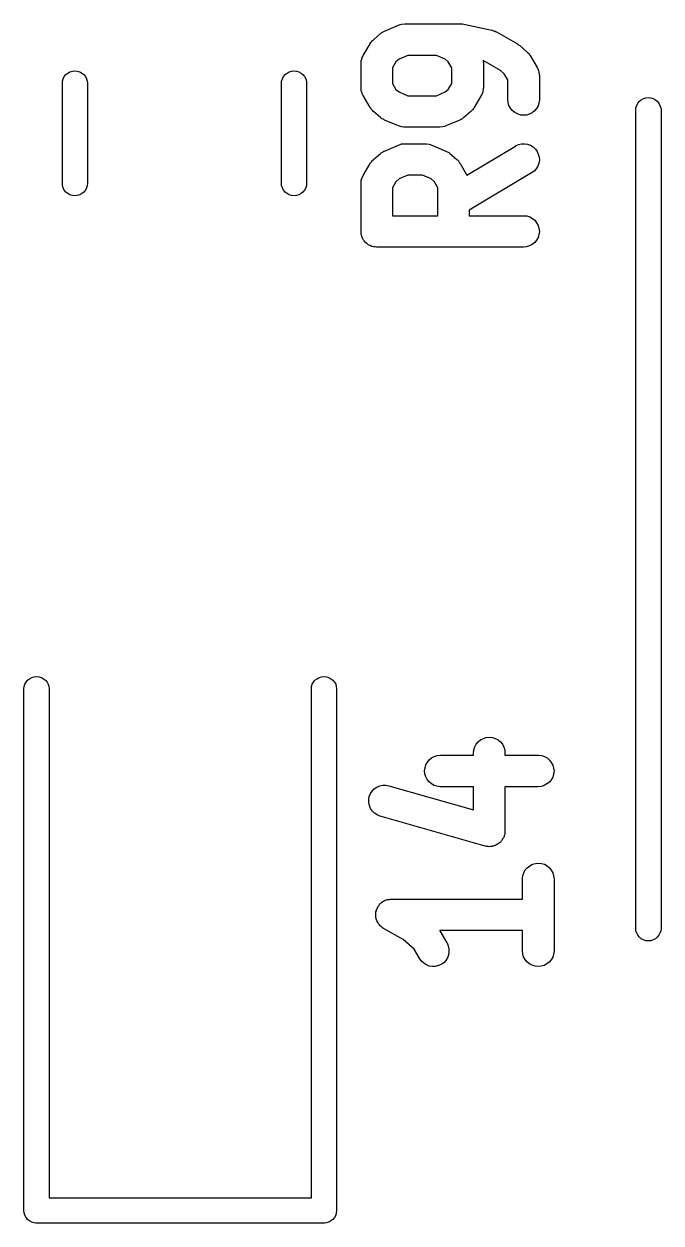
# Model space of a CAD drawing. Extents: x 137.1 to 164.6, y -146.9 to -60.6.
# Drawn here: x 143.03 to 146.07, y -106.69 to -100.97 of the extents above; entities that cross this region are included whole.
import ezdxf

# ---------------------------------------------------------------- set-up
doc = ezdxf.new("R2010")
doc.units = 0
doc.layers.add('BLACK', color=7, linetype='CONTINUOUS')

msp = doc.modelspace()

# ---------------------------------------------------------------- linework, layer by layer
at = {"layer": 'BLACK', "linetype": 'CONTINUOUS'}
for p, q in [((144.754, -101.003), (144.82, -100.975)), ((144.82, -100.975), (144.821, -100.974)), ((144.821, -100.974), (144.829, -100.972)), ((144.829, -100.972), (144.835, -100.97)), ((144.835, -100.97), (144.85, -100.969)), ((144.85, -100.969), (145.117, -100.969)), ((145.117, -100.969), (145.118, -100.969)), ((145.118, -100.969), (145.118, -100.969)), ((145.118, -100.969), (145.118, -100.969)), ((145.118, -100.969), (145.125, -100.969)), ((145.125, -100.969), (145.132, -100.97)), ((145.132, -100.97), (145.132, -100.97)), ((145.132, -100.97), (145.132, -100.97)), ((145.132, -100.97), (145.266, -100.999)), ((145.266, -100.999), (145.267, -100.999)), ((145.267, -100.999), (145.27, -101)), ((145.27, -101), (145.274, -101.001)), ((145.274, -101.001), (145.277, -101.003)), ((144.686, -101.062), (144.689, -101.058)), ((144.689, -101.058), (144.691, -101.054)), ((144.691, -101.054), (144.693, -101.052)), ((144.693, -101.052), (144.694, -101.05)), ((144.694, -101.05), (144.698, -101.047)), ((144.698, -101.047), (144.701, -101.044)), ((144.701, -101.044), (144.735, -101.015)), ((144.735, -101.015), (144.738, -101.013)), ((144.735, -101.015), (144.735, -101.015)), ((144.738, -101.013), (144.741, -101.01)), ((144.741, -101.01), (144.744, -101.008)), ((144.744, -101.008), (144.747, -101.006)), ((144.747, -101.006), (144.751, -101.005)), ((144.751, -101.005), (144.754, -101.003)), ((145.277, -101.003), (145.281, -101.004)), ((145.281, -101.004), (145.284, -101.006)), ((145.284, -101.006), (145.287, -101.007)), ((145.287, -101.007), (145.387, -101.064)), ((144.652, -101.12), (144.685, -101.063)), ((144.685, -101.063), (144.686, -101.062)), ((145.387, -101.064), (145.388, -101.065)), ((145.388, -101.065), (145.393, -101.069)), ((145.393, -101.069), (145.399, -101.072)), ((145.399, -101.072), (145.432, -101.101)), ((145.432, -101.101), (145.433, -101.102)), ((145.433, -101.102), (145.436, -101.105)), ((145.436, -101.105), (145.44, -101.108)), ((145.44, -101.108), (145.441, -101.11)), ((145.441, -101.11), (145.443, -101.112)), ((145.443, -101.112), (145.445, -101.116)), ((145.445, -101.116), (145.448, -101.12)), ((144.642, -101.148), (144.643, -101.145)), ((144.642, -101.152), (144.642, -101.148)), ((144.642, -101.157), (144.642, -101.152)), ((144.642, -101.158), (144.642, -101.157)), ((144.642, -101.272), (144.642, -101.158)), ((144.643, -101.142), (144.645, -101.138)), ((144.643, -101.145), (144.643, -101.142)), ((144.645, -101.138), (144.646, -101.133)), ((144.646, -101.133), (144.647, -101.131)), ((144.647, -101.131), (144.648, -101.128)), ((144.648, -101.128), (144.65, -101.124)), ((144.65, -101.124), (144.652, -101.12)), ((144.808, -101.149), (144.792, -101.178)), ((144.823, -101.137), (144.808, -101.149)), ((144.865, -101.119), (144.823, -101.137)), ((145.001, -101.119), (144.865, -101.119)), ((145.043, -101.137), (145.001, -101.119)), ((145.058, -101.149), (145.043, -101.137)), ((145.075, -101.178), (145.058, -101.149)), ((145.307, -101.191), (145.224, -101.143)), ((145.224, -101.143), (145.224, -101.146)), ((145.224, -101.146), (145.224, -101.149)), ((145.224, -101.149), (145.225, -101.153)), ((145.225, -101.153), (145.225, -101.158)), ((145.225, -101.158), (145.225, -101.272)), ((145.448, -101.12), (145.481, -101.177)), ((143.218, -101.241), (143.222, -101.23)), ((143.222, -101.23), (143.227, -101.219)), ((143.227, -101.219), (143.235, -101.21)), ((143.235, -101.21), (143.244, -101.203)), ((143.244, -101.203), (143.254, -101.197)), ((143.254, -101.197), (143.266, -101.194)), ((143.266, -101.194), (143.278, -101.192)), ((143.278, -101.192), (143.289, -101.194)), ((143.289, -101.194), (143.301, -101.197)), ((143.301, -101.197), (143.311, -101.203)), ((143.311, -101.203), (143.32, -101.21)), ((143.32, -101.21), (143.328, -101.219)), ((143.328, -101.219), (143.333, -101.23)), ((143.333, -101.23), (143.337, -101.241)), ((144.263, -101.241), (144.267, -101.23)), ((144.267, -101.23), (144.272, -101.219)), ((144.272, -101.219), (144.28, -101.21)), ((144.28, -101.21), (144.289, -101.203)), ((144.289, -101.203), (144.299, -101.197)), ((144.299, -101.197), (144.311, -101.194)), ((144.311, -101.194), (144.322, -101.192)), ((144.322, -101.192), (144.334, -101.194)), ((144.334, -101.194), (144.346, -101.197)), ((144.346, -101.197), (144.356, -101.203)), ((144.356, -101.203), (144.365, -101.21)), ((144.365, -101.21), (144.373, -101.219)), ((144.373, -101.219), (144.378, -101.23)), ((144.378, -101.23), (144.382, -101.241)), ((144.792, -101.178), (144.792, -101.252)), ((145.075, -101.252), (145.075, -101.178)), ((145.325, -101.207), (145.307, -101.191)), ((145.342, -101.235), (145.325, -101.207)), ((145.481, -101.177), (145.482, -101.178)), ((145.482, -101.178), (145.484, -101.182)), ((145.484, -101.182), (145.486, -101.186)), ((145.486, -101.186), (145.487, -101.189)), ((145.487, -101.189), (145.488, -101.192)), ((145.488, -101.192), (145.489, -101.196)), ((145.489, -101.196), (145.49, -101.2)), ((145.49, -101.2), (145.491, -101.203)), ((145.491, -101.203), (145.491, -101.206)), ((145.491, -101.206), (145.491, -101.21)), ((145.491, -101.21), (145.492, -101.215)), ((145.492, -101.215), (145.492, -101.329)), ((143.218, -101.25), (143.218, -101.241)), ((143.218, -101.73), (143.218, -101.25)), ((143.337, -101.241), (143.338, -101.25)), ((143.338, -101.25), (143.338, -101.73)), ((144.262, -101.25), (144.263, -101.241)), ((144.263, -101.73), (144.262, -101.25)), ((144.382, -101.241), (144.382, -101.25)), ((144.382, -101.25), (144.382, -101.73)), ((144.642, -101.277), (144.642, -101.272)), ((144.642, -101.281), (144.642, -101.277)), ((144.643, -101.284), (144.642, -101.281)), ((144.643, -101.287), (144.643, -101.284)), ((144.644, -101.291), (144.643, -101.287)), ((144.792, -101.252), (144.808, -101.281)), ((144.808, -101.281), (144.823, -101.293)), ((145.043, -101.293), (145.058, -101.281)), ((145.058, -101.281), (145.075, -101.252)), ((145.224, -101.285), (145.223, -101.288)), ((145.225, -101.273), (145.224, -101.278)), ((145.224, -101.278), (145.224, -101.282)), ((145.224, -101.282), (145.224, -101.285)), ((145.225, -101.272), (145.225, -101.273)), ((145.342, -101.329), (145.342, -101.235)), ((144.645, -101.296), (144.644, -101.291)), ((144.647, -101.298), (144.645, -101.296)), ((144.647, -101.301), (144.647, -101.298)), ((144.649, -101.305), (144.647, -101.301)), ((144.651, -101.309), (144.649, -101.305)), ((144.652, -101.31), (144.651, -101.309)), ((144.685, -101.367), (144.652, -101.31)), ((144.823, -101.293), (144.865, -101.311)), ((144.865, -101.311), (145.001, -101.311)), ((145.001, -101.311), (145.043, -101.293)), ((145.215, -101.31), (145.181, -101.367)), ((145.217, -101.306), (145.215, -101.31)), ((145.219, -101.302), (145.217, -101.306)), ((145.22, -101.299), (145.219, -101.302)), ((145.221, -101.297), (145.22, -101.299)), ((145.222, -101.292), (145.221, -101.297)), ((145.223, -101.288), (145.222, -101.292)), ((145.343, -101.344), (145.342, -101.329)), ((145.347, -101.358), (145.343, -101.344)), ((145.492, -101.33), (145.49, -101.345)), ((145.492, -101.329), (145.492, -101.33)), ((145.961, -101.346), (145.969, -101.337)), ((145.969, -101.337), (145.978, -101.33)), ((145.978, -101.33), (145.989, -101.324)), ((145.989, -101.324), (146, -101.321)), ((146, -101.321), (146.012, -101.319)), ((146.012, -101.319), (146.023, -101.321)), ((146.023, -101.321), (146.035, -101.324)), ((146.035, -101.324), (146.045, -101.33)), ((146.045, -101.33), (146.054, -101.337)), ((146.054, -101.337), (146.062, -101.346)), ((144.688, -101.371), (144.685, -101.367)), ((144.69, -101.375), (144.688, -101.371)), ((144.692, -101.377), (144.69, -101.375)), ((144.694, -101.379), (144.692, -101.377)), ((144.697, -101.382), (144.694, -101.379)), ((144.7, -101.386), (144.697, -101.382)), ((144.701, -101.386), (144.7, -101.386)), ((144.735, -101.415), (144.701, -101.386)), ((145.165, -101.386), (145.132, -101.415)), ((145.169, -101.383), (145.165, -101.386)), ((145.172, -101.38), (145.169, -101.383)), ((145.174, -101.378), (145.172, -101.38)), ((145.176, -101.376), (145.174, -101.378)), ((145.178, -101.372), (145.176, -101.376)), ((145.181, -101.368), (145.178, -101.372)), ((145.181, -101.367), (145.181, -101.368)), ((145.354, -101.371), (145.347, -101.358)), ((145.363, -101.382), (145.354, -101.371)), ((145.375, -101.391), (145.363, -101.382)), ((145.388, -101.398), (145.375, -101.391)), ((145.402, -101.403), (145.388, -101.398)), ((145.445, -101.399), (145.431, -101.403)), ((145.458, -101.392), (145.445, -101.399)), ((145.469, -101.383), (145.458, -101.392)), ((145.479, -101.372), (145.469, -101.383)), ((145.486, -101.359), (145.479, -101.372)), ((145.49, -101.345), (145.486, -101.359)), ((145.952, -101.368), (145.956, -101.357)), ((145.952, -101.377), (145.952, -101.368)), ((145.952, -103.327), (145.952, -101.377)), ((145.956, -101.357), (145.961, -101.346)), ((146.062, -101.346), (146.067, -101.357)), ((146.067, -101.357), (146.071, -101.368)), ((146.071, -101.368), (146.072, -101.377)), ((146.072, -101.377), (146.072, -105.283)), ((144.737, -101.417), (144.735, -101.415)), ((144.74, -101.419), (144.737, -101.417)), ((144.743, -101.421), (144.74, -101.419)), ((144.747, -101.423), (144.743, -101.421)), ((144.75, -101.425), (144.747, -101.423)), ((144.753, -101.426), (144.75, -101.425)), ((144.754, -101.427), (144.753, -101.426)), ((144.82, -101.455), (144.754, -101.427)), ((144.834, -101.46), (144.82, -101.455)), ((145.04, -101.457), (145.031, -101.46)), ((145.045, -101.456), (145.04, -101.457)), ((145.046, -101.455), (145.045, -101.456)), ((145.113, -101.427), (145.046, -101.455)), ((145.116, -101.425), (145.113, -101.427)), ((145.119, -101.424), (145.116, -101.425)), ((145.122, -101.422), (145.119, -101.424)), ((145.126, -101.42), (145.122, -101.422)), ((145.128, -101.417), (145.126, -101.42)), ((145.131, -101.415), (145.128, -101.417)), ((145.132, -101.415), (145.131, -101.415)), ((145.416, -101.404), (145.402, -101.403)), ((145.431, -101.403), (145.416, -101.404)), ((144.846, -101.461), (144.834, -101.46)), ((144.849, -101.461), (144.846, -101.461)), ((144.85, -101.461), (144.849, -101.461)), ((145.017, -101.461), (144.85, -101.461)), ((145.031, -101.46), (145.017, -101.461)), ((144.754, -101.575), (144.82, -101.546)), ((144.82, -101.546), (144.821, -101.546)), ((144.821, -101.546), (144.829, -101.543)), ((144.829, -101.543), (144.835, -101.541)), ((144.835, -101.541), (144.85, -101.54)), ((144.85, -101.54), (144.95, -101.54)), ((144.95, -101.54), (144.951, -101.54)), ((144.951, -101.54), (144.954, -101.54)), ((144.954, -101.54), (144.966, -101.542)), ((144.966, -101.542), (144.98, -101.546)), ((144.98, -101.546), (145.046, -101.575)), ((145.147, -101.689), (145.378, -101.551)), ((145.378, -101.551), (145.379, -101.55)), ((145.379, -101.55), (145.392, -101.544)), ((145.392, -101.544), (145.407, -101.541)), ((145.407, -101.541), (145.421, -101.54)), ((145.421, -101.54), (145.436, -101.542)), ((145.436, -101.542), (145.449, -101.547)), ((145.449, -101.547), (145.462, -101.555)), ((145.462, -101.555), (145.473, -101.565)), ((145.473, -101.565), (145.481, -101.577)), ((144.686, -101.633), (144.689, -101.63)), ((144.689, -101.63), (144.691, -101.626)), ((144.691, -101.626), (144.693, -101.624)), ((144.693, -101.624), (144.694, -101.622)), ((144.694, -101.622), (144.698, -101.619)), ((144.698, -101.619), (144.701, -101.615)), ((144.701, -101.615), (144.735, -101.587)), ((144.735, -101.586), (144.738, -101.584)), ((144.735, -101.587), (144.735, -101.586)), ((144.738, -101.584), (144.741, -101.582)), ((144.741, -101.582), (144.744, -101.58)), ((144.744, -101.58), (144.747, -101.578)), ((144.747, -101.578), (144.751, -101.576)), ((144.751, -101.576), (144.754, -101.575)), ((145.046, -101.575), (145.047, -101.575)), ((145.047, -101.575), (145.05, -101.577)), ((145.05, -101.577), (145.053, -101.578)), ((145.053, -101.578), (145.057, -101.58)), ((145.057, -101.58), (145.06, -101.582)), ((145.06, -101.582), (145.063, -101.585)), ((145.063, -101.585), (145.065, -101.587)), ((145.065, -101.587), (145.099, -101.615)), ((145.099, -101.615), (145.1, -101.616)), ((145.1, -101.616), (145.103, -101.619)), ((145.103, -101.619), (145.106, -101.622)), ((145.106, -101.622), (145.108, -101.625)), ((145.108, -101.625), (145.11, -101.627)), ((145.11, -101.627), (145.112, -101.631)), ((145.481, -101.577), (145.487, -101.59)), ((145.487, -101.59), (145.491, -101.604)), ((145.492, -101.619), (145.489, -101.633)), ((145.491, -101.604), (145.492, -101.619)), ((144.652, -101.691), (144.685, -101.634)), ((144.685, -101.634), (144.686, -101.633)), ((145.112, -101.631), (145.115, -101.634)), ((145.115, -101.634), (145.147, -101.689)), ((145.455, -101.679), (145.158, -101.857)), ((145.467, -101.671), (145.455, -101.679)), ((145.477, -101.66), (145.467, -101.671)), ((145.484, -101.647), (145.477, -101.66)), ((145.489, -101.633), (145.484, -101.647)), ((143.218, -101.739), (143.218, -101.73)), ((143.222, -101.75), (143.218, -101.739)), ((143.337, -101.739), (143.333, -101.75)), ((143.338, -101.73), (143.337, -101.739)), ((144.263, -101.739), (144.263, -101.73)), ((144.267, -101.75), (144.263, -101.739)), ((144.382, -101.739), (144.378, -101.75)), ((144.382, -101.73), (144.382, -101.739)), ((144.642, -101.719), (144.643, -101.716)), ((144.642, -101.724), (144.642, -101.719)), ((144.642, -101.728), (144.642, -101.724)), ((144.642, -101.729), (144.642, -101.728)), ((144.642, -101.958), (144.642, -101.729)), ((144.643, -101.714), (144.645, -101.709)), ((144.643, -101.716), (144.643, -101.714)), ((144.645, -101.709), (144.646, -101.705)), ((144.646, -101.705), (144.647, -101.702)), ((144.647, -101.702), (144.648, -101.7)), ((144.648, -101.7), (144.65, -101.696)), ((144.65, -101.696), (144.652, -101.691)), ((144.808, -101.721), (144.792, -101.75)), ((144.823, -101.708), (144.808, -101.721)), ((144.865, -101.69), (144.823, -101.708)), ((144.935, -101.69), (144.865, -101.69)), ((144.977, -101.708), (144.935, -101.69)), ((144.992, -101.721), (144.977, -101.708)), ((145.008, -101.75), (144.992, -101.721)), ((143.227, -101.761), (143.222, -101.75)), ((143.235, -101.77), (143.227, -101.761)), ((143.244, -101.777), (143.235, -101.77)), ((143.254, -101.783), (143.244, -101.777)), ((143.266, -101.786), (143.254, -101.783)), ((143.278, -101.788), (143.266, -101.786)), ((143.289, -101.786), (143.278, -101.788)), ((143.301, -101.783), (143.289, -101.786)), ((143.311, -101.777), (143.301, -101.783)), ((143.32, -101.77), (143.311, -101.777)), ((143.328, -101.761), (143.32, -101.77)), ((143.333, -101.75), (143.328, -101.761)), ((144.272, -101.761), (144.267, -101.75)), ((144.28, -101.77), (144.272, -101.761)), ((144.289, -101.777), (144.28, -101.77)), ((144.299, -101.783), (144.289, -101.777)), ((144.311, -101.786), (144.299, -101.783)), ((144.322, -101.788), (144.311, -101.786)), ((144.334, -101.786), (144.322, -101.788)), ((144.346, -101.783), (144.334, -101.786)), ((144.356, -101.777), (144.346, -101.783)), ((144.365, -101.77), (144.356, -101.777)), ((144.373, -101.761), (144.365, -101.77)), ((144.378, -101.75), (144.373, -101.761)), ((144.792, -101.75), (144.792, -101.883)), ((145.008, -101.883), (145.008, -101.75)), ((145.158, -101.857), (145.158, -101.883)), ((144.792, -101.883), (145.008, -101.883)), ((145.158, -101.883), (145.417, -101.883)), ((145.417, -101.883), (145.418, -101.883)), ((145.418, -101.883), (145.432, -101.884)), ((145.432, -101.884), (145.446, -101.889)), ((145.446, -101.889), (145.459, -101.896)), ((145.459, -101.896), (145.47, -101.905)), ((145.47, -101.905), (145.479, -101.917)), ((144.642, -101.965), (144.642, -101.958)), ((144.643, -101.972), (144.642, -101.965)), ((144.645, -101.979), (144.643, -101.972)), ((144.643, -101.972), (144.643, -101.972)), ((144.643, -101.972), (144.643, -101.972)), ((145.479, -101.917), (145.486, -101.93)), ((145.486, -101.93), (145.49, -101.944)), ((145.49, -101.973), (145.486, -101.987)), ((145.49, -101.944), (145.492, -101.958)), ((145.492, -101.958), (145.49, -101.973)), ((144.647, -101.986), (144.645, -101.979)), ((144.651, -101.993), (144.647, -101.986)), ((144.647, -101.986), (144.647, -101.986)), ((144.647, -101.986), (144.647, -101.986)), ((144.654, -101.999), (144.651, -101.993)), ((144.659, -102.005), (144.654, -101.999)), ((144.654, -101.999), (144.654, -101.999)), ((144.654, -101.999), (144.654, -101.999)), ((144.663, -102.01), (144.659, -102.005)), ((144.663, -102.011), (144.663, -102.01)), ((144.663, -102.01), (144.663, -102.01)), ((144.669, -102.015), (144.663, -102.011)), ((144.674, -102.02), (144.669, -102.015)), ((144.675, -102.02), (144.674, -102.02)), ((144.681, -102.023), (144.675, -102.02)), ((144.675, -102.02), (144.675, -102.02)), ((144.687, -102.027), (144.681, -102.023)), ((144.688, -102.027), (144.687, -102.027)), ((144.687, -102.027), (144.687, -102.027)), ((144.694, -102.029), (144.688, -102.027)), ((144.701, -102.031), (144.694, -102.029)), ((145.445, -102.027), (145.431, -102.031)), ((145.458, -102.02), (145.445, -102.027)), ((145.47, -102.011), (145.458, -102.02)), ((145.479, -102), (145.47, -102.011)), ((145.486, -101.987), (145.479, -102)), ((144.702, -102.031), (144.701, -102.031)), ((144.701, -102.031), (144.701, -102.031)), ((144.709, -102.032), (144.702, -102.031)), ((144.716, -102.033), (144.709, -102.032)), ((144.717, -102.033), (144.716, -102.033)), ((144.716, -102.033), (144.716, -102.033)), ((144.716, -102.033), (144.716, -102.033)), ((144.716, -102.033), (144.716, -102.033)), ((145.417, -102.033), (144.717, -102.033)), ((145.431, -102.031), (145.417, -102.033)), ((145.952, -105.283), (145.952, -103.327)), ((145.952, -103.327), (145.952, -103.327)), ((143.062, -104.09), (143.072, -104.084)), ((143.072, -104.084), (143.083, -104.081)), ((143.083, -104.081), (143.095, -104.08)), ((143.095, -104.08), (143.107, -104.081)), ((143.107, -104.081), (143.118, -104.084)), ((143.118, -104.084), (143.128, -104.09)), ((144.432, -104.09), (144.442, -104.084)), ((144.442, -104.084), (144.453, -104.081)), ((144.453, -104.081), (144.465, -104.08)), ((144.465, -104.08), (144.477, -104.081)), ((144.477, -104.081), (144.488, -104.084)), ((144.488, -104.084), (144.498, -104.09)), ((143.035, -104.137), (143.036, -104.128)), ((143.035, -106.622), (143.035, -104.137)), ((143.036, -104.128), (143.039, -104.117)), ((143.039, -104.117), (143.045, -104.107)), ((143.045, -104.107), (143.052, -104.097)), ((143.052, -104.097), (143.062, -104.09)), ((143.128, -104.09), (143.138, -104.097)), ((143.138, -104.097), (143.145, -104.107)), ((143.145, -104.107), (143.151, -104.117)), ((143.151, -104.117), (143.154, -104.128)), ((143.154, -104.128), (143.155, -104.137)), ((143.155, -104.137), (143.155, -106.565)), ((144.405, -104.137), (144.406, -104.128)), ((144.405, -106.565), (144.405, -104.137)), ((144.406, -104.128), (144.409, -104.117)), ((144.409, -104.117), (144.415, -104.107)), ((144.415, -104.107), (144.422, -104.097)), ((144.422, -104.097), (144.432, -104.09)), ((144.498, -104.09), (144.508, -104.097)), ((144.508, -104.097), (144.515, -104.107)), ((144.515, -104.107), (144.521, -104.117)), ((144.521, -104.117), (144.524, -104.128)), ((144.524, -104.128), (144.525, -104.137)), ((144.525, -104.137), (144.525, -106.622)), ((145.225, -104.375), (145.239, -104.371)), ((145.239, -104.371), (145.254, -104.369)), ((145.254, -104.369), (145.268, -104.371)), ((145.268, -104.371), (145.282, -104.375)), ((145.178, -104.443), (145.18, -104.429)), ((145.18, -104.429), (145.184, -104.415)), ((145.184, -104.415), (145.191, -104.402)), ((145.191, -104.402), (145.201, -104.391)), ((145.201, -104.391), (145.212, -104.382)), ((145.212, -104.382), (145.225, -104.375)), ((145.282, -104.375), (145.295, -104.382)), ((145.295, -104.382), (145.307, -104.391)), ((145.307, -104.391), (145.316, -104.403)), ((145.316, -104.403), (145.323, -104.416)), ((145.323, -104.416), (145.327, -104.43)), ((145.327, -104.43), (145.328, -104.444)), ((144.951, -104.501), (144.958, -104.488)), ((144.958, -104.488), (144.967, -104.477)), ((144.967, -104.477), (144.978, -104.468)), ((144.978, -104.468), (144.991, -104.461)), ((144.991, -104.461), (145.005, -104.456)), ((145.005, -104.456), (145.02, -104.455)), ((145.02, -104.455), (145.178, -104.455)), ((145.178, -104.444), (145.178, -104.443)), ((145.178, -104.455), (145.178, -104.444)), ((145.328, -104.444), (145.328, -104.455)), ((145.328, -104.455), (145.487, -104.455)), ((145.487, -104.455), (145.488, -104.455)), ((145.488, -104.455), (145.502, -104.457)), ((145.502, -104.457), (145.516, -104.461)), ((145.516, -104.461), (145.529, -104.468)), ((145.529, -104.468), (145.54, -104.478)), ((145.54, -104.478), (145.549, -104.489)), ((144.945, -104.529), (144.947, -104.515)), ((144.946, -104.544), (144.945, -104.529)), ((144.95, -104.558), (144.946, -104.544)), ((144.947, -104.515), (144.951, -104.501)), ((145.549, -104.489), (145.556, -104.502)), ((145.556, -104.502), (145.56, -104.516)), ((145.56, -104.545), (145.556, -104.559)), ((145.56, -104.516), (145.562, -104.531)), ((145.562, -104.531), (145.56, -104.545)), ((144.717, -104.607), (144.731, -104.601)), ((144.731, -104.601), (144.745, -104.598)), ((144.745, -104.598), (144.76, -104.598)), ((144.76, -104.598), (144.774, -104.601)), ((144.774, -104.601), (145.178, -104.716)), ((144.957, -104.571), (144.95, -104.558)), ((144.966, -104.582), (144.957, -104.571)), ((144.978, -104.592), (144.966, -104.582)), ((144.99, -104.599), (144.978, -104.592)), ((145.004, -104.603), (144.99, -104.599)), ((145.515, -104.599), (145.501, -104.604)), ((145.528, -104.592), (145.515, -104.599)), ((145.54, -104.583), (145.528, -104.592)), ((145.549, -104.572), (145.54, -104.583)), ((145.556, -104.559), (145.549, -104.572)), ((144.679, -104.666), (144.681, -104.652)), ((144.681, -104.652), (144.687, -104.638)), ((144.687, -104.638), (144.695, -104.626)), ((144.695, -104.626), (144.705, -104.615)), ((144.705, -104.615), (144.717, -104.607)), ((145.019, -104.605), (145.004, -104.603)), ((145.02, -104.605), (145.019, -104.605)), ((145.178, -104.605), (145.02, -104.605)), ((145.178, -104.716), (145.178, -104.605)), ((145.487, -104.605), (145.328, -104.605)), ((145.328, -104.605), (145.328, -104.816)), ((145.501, -104.604), (145.487, -104.605)), ((144.679, -104.681), (144.679, -104.666)), ((144.682, -104.695), (144.679, -104.681)), ((144.687, -104.709), (144.682, -104.695)), ((144.696, -104.721), (144.687, -104.709)), ((144.706, -104.731), (144.696, -104.721)), ((144.718, -104.739), (144.706, -104.731)), ((144.732, -104.745), (144.718, -104.739)), ((144.733, -104.745), (144.732, -104.745)), ((145.233, -104.888), (144.733, -104.745)), ((145.327, -104.831), (145.326, -104.834)), ((145.328, -104.822), (145.327, -104.827)), ((145.327, -104.827), (145.327, -104.831)), ((145.328, -104.816), (145.328, -104.817)), ((145.328, -104.817), (145.328, -104.82)), ((145.328, -104.82), (145.328, -104.822)), ((145.236, -104.888), (145.233, -104.888)), ((145.238, -104.889), (145.236, -104.888)), ((145.272, -104.888), (145.267, -104.889)), ((145.276, -104.887), (145.272, -104.888)), ((145.279, -104.886), (145.276, -104.887)), ((145.281, -104.885), (145.279, -104.886)), ((145.285, -104.883), (145.281, -104.885)), ((145.29, -104.881), (145.285, -104.883)), ((145.292, -104.88), (145.29, -104.881)), ((145.294, -104.878), (145.292, -104.88)), ((145.298, -104.876), (145.294, -104.878)), ((145.302, -104.873), (145.298, -104.876)), ((145.304, -104.871), (145.302, -104.873)), ((145.306, -104.869), (145.304, -104.871)), ((145.309, -104.866), (145.306, -104.869)), ((145.312, -104.863), (145.309, -104.866)), ((145.313, -104.86), (145.312, -104.863)), ((145.315, -104.858), (145.313, -104.86)), ((145.317, -104.854), (145.315, -104.858)), ((145.32, -104.85), (145.317, -104.854)), ((145.321, -104.848), (145.32, -104.85)), ((145.322, -104.845), (145.321, -104.848)), ((145.324, -104.841), (145.322, -104.845)), ((145.325, -104.837), (145.324, -104.841)), ((145.326, -104.834), (145.325, -104.837)), ((145.243, -104.89), (145.238, -104.889)), ((145.247, -104.89), (145.243, -104.89)), ((145.25, -104.89), (145.247, -104.89)), ((145.253, -104.891), (145.25, -104.89)), ((145.257, -104.89), (145.253, -104.891)), ((145.262, -104.89), (145.257, -104.89)), ((145.265, -104.89), (145.262, -104.89)), ((145.267, -104.889), (145.265, -104.89)), ((145.418, -105.015), (145.425, -105.002)), ((145.425, -105.002), (145.434, -104.991)), ((145.434, -104.991), (145.446, -104.982)), ((145.446, -104.982), (145.459, -104.975)), ((145.459, -104.975), (145.473, -104.971)), ((145.473, -104.971), (145.487, -104.969)), ((145.487, -104.969), (145.502, -104.971)), ((145.502, -104.971), (145.516, -104.975)), ((145.516, -104.975), (145.529, -104.982)), ((145.529, -104.982), (145.54, -104.991)), ((145.54, -104.991), (145.549, -105.003)), ((145.412, -105.043), (145.413, -105.029)), ((145.412, -105.044), (145.412, -105.043)), ((145.412, -105.141), (145.412, -105.044)), ((145.413, -105.029), (145.418, -105.015)), ((145.549, -105.003), (145.556, -105.016)), ((145.556, -105.016), (145.56, -105.03)), ((145.56, -105.03), (145.562, -105.044)), ((145.562, -105.044), (145.562, -105.387)), ((144.723, -105.176), (144.724, -105.174)), ((144.724, -105.174), (144.728, -105.17)), ((144.728, -105.17), (144.73, -105.166)), ((144.73, -105.166), (144.732, -105.164)), ((144.732, -105.164), (144.734, -105.162)), ((144.734, -105.162), (144.738, -105.159)), ((144.738, -105.159), (144.741, -105.156)), ((144.741, -105.156), (144.743, -105.155)), ((144.743, -105.155), (144.745, -105.153)), ((144.745, -105.153), (144.749, -105.151)), ((144.749, -105.151), (144.753, -105.148)), ((144.753, -105.148), (144.756, -105.148)), ((144.756, -105.148), (144.758, -105.146)), ((144.758, -105.146), (144.763, -105.145)), ((144.763, -105.145), (144.767, -105.143)), ((144.767, -105.143), (144.77, -105.143)), ((144.77, -105.143), (144.772, -105.142)), ((144.772, -105.142), (144.777, -105.142)), ((144.777, -105.142), (144.782, -105.141)), ((144.782, -105.141), (144.784, -105.141)), ((144.784, -105.141), (144.787, -105.141)), ((144.787, -105.141), (145.412, -105.141)), ((144.712, -105.206), (144.713, -105.203)), ((144.712, -105.21), (144.712, -105.206)), ((144.712, -105.215), (144.712, -105.21)), ((144.712, -105.218), (144.712, -105.215)), ((144.712, -105.22), (144.712, -105.218)), ((144.713, -105.225), (144.712, -105.22)), ((144.713, -105.201), (144.715, -105.196)), ((144.713, -105.203), (144.713, -105.201)), ((144.713, -105.23), (144.713, -105.225)), ((144.714, -105.232), (144.713, -105.23)), ((144.715, -105.196), (144.716, -105.191)), ((144.716, -105.191), (144.717, -105.189)), ((144.717, -105.189), (144.718, -105.187)), ((144.718, -105.187), (144.72, -105.182)), ((144.72, -105.182), (144.722, -105.178)), ((144.722, -105.178), (144.723, -105.176)), ((144.714, -105.235), (144.714, -105.232)), ((144.716, -105.239), (144.714, -105.235)), ((144.717, -105.244), (144.716, -105.239)), ((144.718, -105.246), (144.717, -105.244)), ((144.719, -105.248), (144.718, -105.246)), ((144.722, -105.253), (144.719, -105.248)), ((144.724, -105.257), (144.722, -105.253)), ((144.725, -105.259), (144.724, -105.257)), ((144.727, -105.261), (144.725, -105.259)), ((144.73, -105.264), (144.727, -105.261)), ((144.733, -105.268), (144.73, -105.264)), ((144.735, -105.27), (144.733, -105.268)), ((144.737, -105.272), (144.735, -105.27)), ((144.741, -105.275), (144.737, -105.272)), ((144.744, -105.278), (144.741, -105.275)), ((144.747, -105.279), (144.744, -105.278)), ((144.749, -105.28), (144.747, -105.279)), ((144.749, -105.281), (144.749, -105.28)), ((144.843, -105.334), (144.749, -105.281)), ((145.952, -105.292), (145.952, -105.283)), ((146.072, -105.283), (146.071, -105.292)), ((144.895, -105.379), (144.843, -105.334)), ((145.412, -105.291), (145.017, -105.291)), ((145.017, -105.291), (145.018, -105.292)), ((145.018, -105.292), (145.051, -105.349)), ((145.412, -105.387), (145.412, -105.291)), ((145.956, -105.303), (145.952, -105.292)), ((145.961, -105.313), (145.956, -105.303)), ((145.969, -105.322), (145.961, -105.313)), ((145.978, -105.33), (145.969, -105.322)), ((145.989, -105.335), (145.978, -105.33)), ((146, -105.339), (145.989, -105.335)), ((146.012, -105.34), (146, -105.339)), ((146.023, -105.339), (146.012, -105.34)), ((146.035, -105.335), (146.023, -105.339)), ((146.045, -105.33), (146.035, -105.335)), ((146.054, -105.322), (146.045, -105.33)), ((146.062, -105.313), (146.054, -105.322)), ((146.067, -105.303), (146.062, -105.313)), ((146.071, -105.292), (146.067, -105.303)), ((144.922, -105.425), (144.895, -105.379)), ((145.051, -105.349), (145.052, -105.35)), ((145.052, -105.35), (145.058, -105.364)), ((145.058, -105.364), (145.061, -105.378)), ((145.061, -105.393), (145.059, -105.407)), ((145.061, -105.378), (145.061, -105.393)), ((145.413, -105.402), (145.412, -105.387)), ((145.417, -105.416), (145.413, -105.402)), ((145.56, -105.403), (145.556, -105.417)), ((145.562, -105.388), (145.56, -105.403)), ((145.562, -105.387), (145.562, -105.388)), ((144.93, -105.437), (144.922, -105.425)), ((144.941, -105.447), (144.93, -105.437)), ((144.954, -105.454), (144.941, -105.447)), ((144.967, -105.46), (144.954, -105.454)), ((144.982, -105.462), (144.967, -105.46)), ((145.011, -105.458), (144.996, -105.462)), ((145.024, -105.452), (145.011, -105.458)), ((145.036, -105.444), (145.024, -105.452)), ((145.046, -105.433), (145.036, -105.444)), ((145.054, -105.421), (145.046, -105.433)), ((145.059, -105.407), (145.054, -105.421)), ((145.424, -105.429), (145.417, -105.416)), ((145.433, -105.44), (145.424, -105.429)), ((145.445, -105.449), (145.433, -105.44)), ((145.458, -105.456), (145.445, -105.449)), ((145.472, -105.461), (145.458, -105.456)), ((145.515, -105.457), (145.501, -105.461)), ((145.528, -105.45), (145.515, -105.457)), ((145.539, -105.441), (145.528, -105.45)), ((145.549, -105.43), (145.539, -105.441)), ((145.556, -105.417), (145.549, -105.43)), ((144.996, -105.462), (144.982, -105.462)), ((145.486, -105.462), (145.472, -105.461)), ((145.501, -105.461), (145.486, -105.462)), ((143.155, -106.565), (144.405, -106.565)), ((143.035, -106.625), (143.035, -106.622)), ((143.036, -106.637), (143.035, -106.625)), ((143.039, -106.648), (143.036, -106.637)), ((143.045, -106.658), (143.039, -106.648)), ((143.052, -106.668), (143.045, -106.658)), ((144.515, -106.658), (144.508, -106.668)), ((144.521, -106.648), (144.515, -106.658)), ((144.524, -106.637), (144.521, -106.648)), ((144.525, -106.625), (144.524, -106.637)), ((144.525, -106.622), (144.525, -106.625)), ((143.062, -106.675), (143.052, -106.668)), ((143.072, -106.681), (143.062, -106.675)), ((143.083, -106.684), (143.072, -106.681)), ((143.092, -106.685), (143.083, -106.684)), ((143.095, -106.685), (143.092, -106.685)), ((143.092, -106.685), (143.092, -106.685)), ((143.098, -106.685), (143.095, -106.685)), ((144.462, -106.685), (143.098, -106.685)), ((144.465, -106.685), (144.462, -106.685)), ((144.468, -106.685), (144.465, -106.685)), ((144.477, -106.684), (144.468, -106.685)), ((144.468, -106.685), (144.468, -106.685)), ((144.488, -106.681), (144.477, -106.684)), ((144.498, -106.675), (144.488, -106.681)), ((144.508, -106.668), (144.498, -106.675))]:
    msp.add_line(p, q, dxfattribs=at)

doc.saveas('drawing.dxf')
